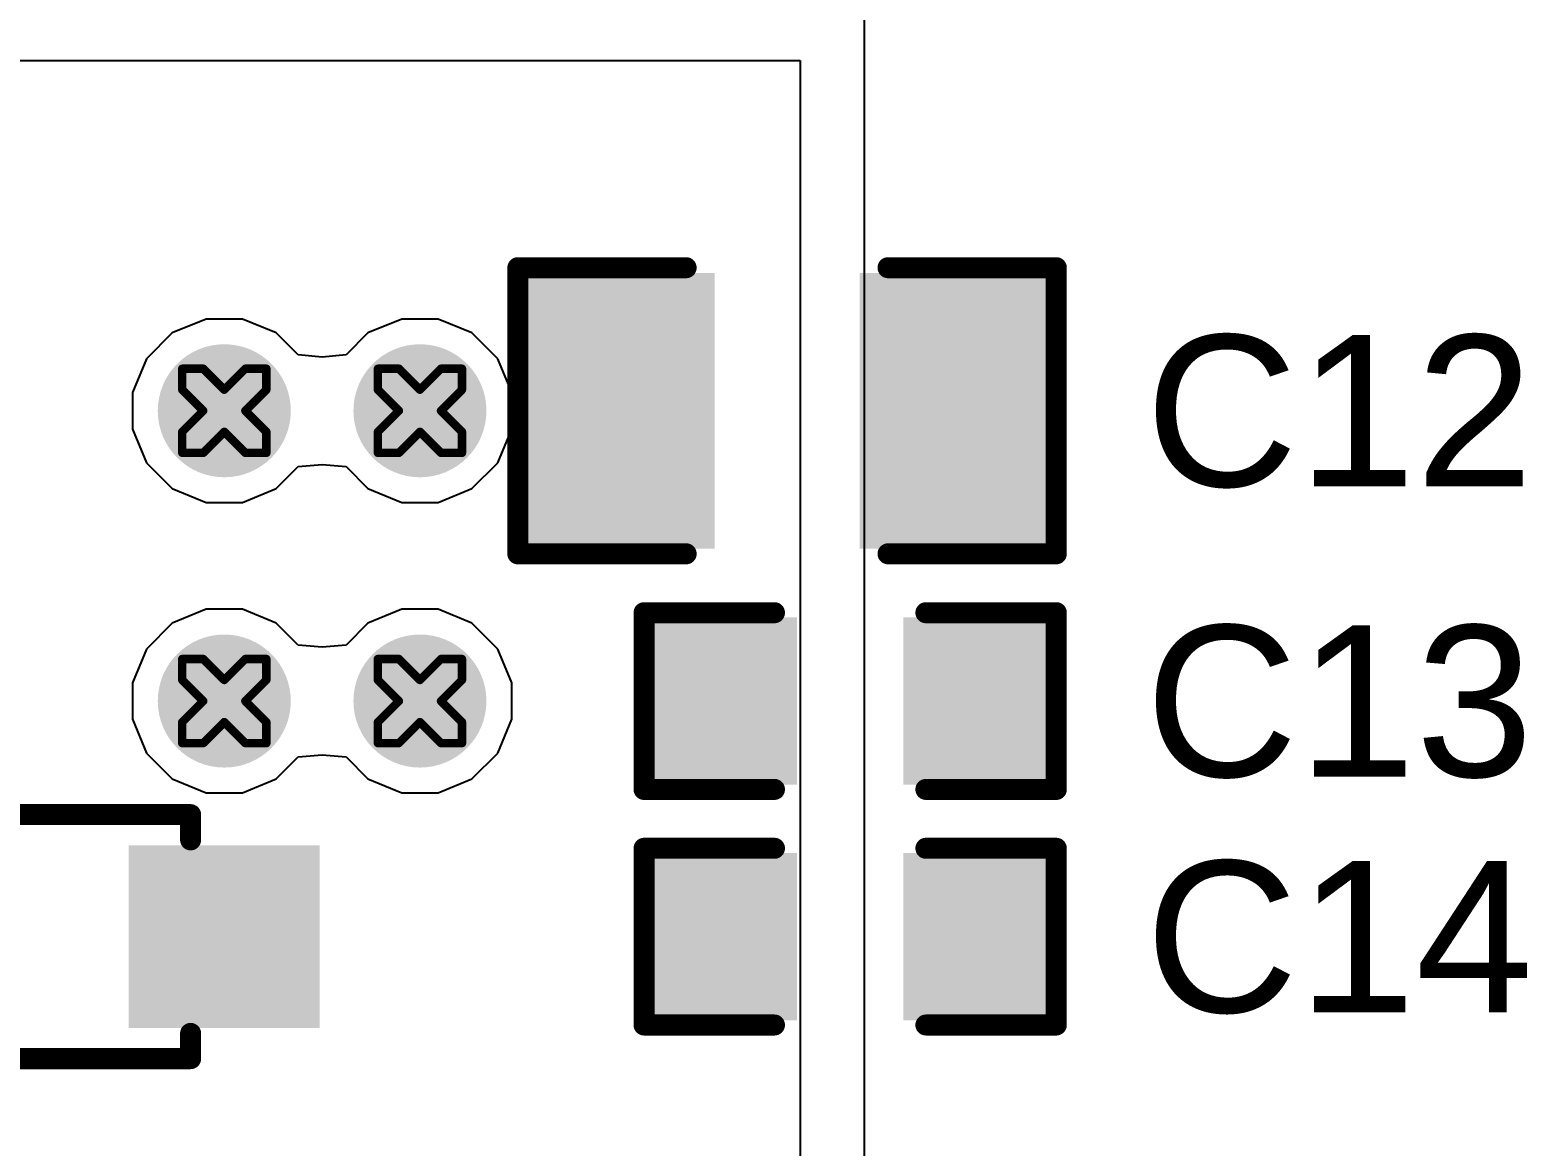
# Model space of a CAD drawing. Header units: inches. Extents: x 0 to 5379, y 0 to 5429.
# Drawn here: x 316.43 to 325.47, y 30.34 to 37.08 of the extents above; entities that cross this region are included whole.
import ezdxf

# ---------------------------------------------------------------- set-up
doc = ezdxf.new("R2010")
doc.units = ezdxf.units.IN
for name, color, linetype in [('Bottom Layer', 5, 'Continuous'), ('Bottom Solder', 6, 'Continuous'), ('Drill Drawing', 1, 'Continuous'), ('GND01', 16, 'Continuous'), ('GND02', 76, 'Continuous'), ('PWR', 156, 'Continuous'), ('SIG 01', 90, 'Continuous'), ('Top Layer', 1, 'Continuous'), ('Top Overlay', 2, 'Continuous'), ('Top Paste', 8, 'Continuous'), ('Top Solder', 216, 'Continuous'), ('Via Holes', 16, 'Continuous')]:
    doc.layers.add(name, color=color, linetype=linetype)
doc.styles.add('Arial', font='', dxfattribs={"height": 0.2})
doc.styles.get('Arial').set_extended_font_data('Arial')

# ---------------------------------------------------------------- blocks, each defined once
blk = doc.blocks.new('C___0805_117')
at = {"layer": 'Top Layer'}
for points in [[(-1.524, 0.762), (-0.508, 0.762), (-0.508, -0.762), (-1.524, -0.762)], [(0.508, 0.762), (1.524, 0.762), (1.524, -0.762), (0.508, -0.762)]]:
    blk.add_hatch(color=1, dxfattribs=at).paths.add_polyline_path(points)
at = {"layer": 'Top Paste'}
for points in [[(-1.524, 0.762), (-0.508, 0.762), (-0.508, -0.762), (-1.524, -0.762)], [(0.508, 0.762), (1.524, 0.762), (1.524, -0.762), (0.508, -0.762)]]:
    blk.add_hatch(color=8, dxfattribs=at).paths.add_polyline_path(points)
at = {"layer": 'Top Solder'}
for points in [[(-1.594, 0.832), (-0.438, 0.832), (-0.438, -0.832), (-1.594, -0.832)], [(0.438, 0.832), (1.594, 0.832), (1.594, -0.832), (0.438, -0.832)]]:
    blk.add_hatch(color=216, dxfattribs=at).paths.add_polyline_path(points)
at = {"layer": 'Top Overlay'}
for points in [[(-1.6256, 0.8636, 0.127, 0.127, 0), (-0.6096, 0.8636, 0.127, 0.127, 0)], [(-1.6256, -0.8636, 0.127, 0.127, 0), (-1.6256, 0.8636, 0.127, 0.127, 0)], [(0.6096, 0.8636, 0.127, 0.127, 0), (1.6256, 0.8636, 0.127, 0.127, 0)], [(1.6256, -0.8636, 0.127, 0.127, 0), (1.6256, 0.8636, 0.127, 0.127, 0)], [(-1.6256, -0.8636, 0.127, 0.127, 0), (-0.6096, -0.8636, 0.127, 0.127, 0)], [(0.6096, -0.8636, 0.127, 0.127, 0), (1.6256, -0.8636, 0.127, 0.127, 0)]]:
    blk.add_lwpolyline(points, format="xyseb", dxfattribs=at)
for points in [[(-1.6574, 0.8636, 0.0635, 0.0635, 1), (-1.5938, 0.8636, 0.0635, 0.0635, 1)], [(-1.6574, 0.8636, 0.0635, 0.0635, 1), (-1.5938, 0.8636, 0.0635, 0.0635, 1)], [(-0.6413, 0.8636, 0.0635, 0.0635, 1), (-0.5778, 0.8636, 0.0635, 0.0635, 1)], [(0.5778, 0.8636, 0.0635, 0.0635, 1), (0.6413, 0.8636, 0.0635, 0.0635, 1)], [(1.5938, 0.8636, 0.0635, 0.0635, 1), (1.6574, 0.8636, 0.0635, 0.0635, 1)], [(1.5938, 0.8636, 0.0635, 0.0635, 1), (1.6574, 0.8636, 0.0635, 0.0635, 1)], [(-1.6574, -0.8636, 0.0635, 0.0635, 1), (-1.5938, -0.8636, 0.0635, 0.0635, 1)], [(-1.6574, -0.8636, 0.0635, 0.0635, 1), (-1.5938, -0.8636, 0.0635, 0.0635, 1)], [(-0.6413, -0.8636, 0.0635, 0.0635, 1), (-0.5778, -0.8636, 0.0635, 0.0635, 1)], [(0.5778, -0.8636, 0.0635, 0.0635, 1), (0.6413, -0.8636, 0.0635, 0.0635, 1)], [(1.5938, -0.8636, 0.0635, 0.0635, 1), (1.6574, -0.8636, 0.0635, 0.0635, 1)], [(1.5938, -0.8636, 0.0635, 0.0635, 1), (1.6574, -0.8636, 0.0635, 0.0635, 1)]]:
    blk.add_lwpolyline(points, format="xyseb", close=True, dxfattribs=at)
blk = doc.blocks.new('C___0603_118')
at = {"layer": 'Top Layer'}
for points in [[(-0.381, 0.4445), (-0.381, -0.4445), (-1.143, -0.4445), (-1.143, 0.4445)], [(1.143, 0.4445), (1.143, -0.4445), (0.381, -0.4445), (0.381, 0.4445)]]:
    blk.add_hatch(color=1, dxfattribs=at).paths.add_polyline_path(points)
at = {"layer": 'Top Paste'}
for points in [[(-0.381, 0.4445), (-0.381, -0.4445), (-1.143, -0.4445), (-1.143, 0.4445)], [(1.143, 0.4445), (1.143, -0.4445), (0.381, -0.4445), (0.381, 0.4445)]]:
    blk.add_hatch(color=8, dxfattribs=at).paths.add_polyline_path(points)
at = {"layer": 'Top Solder'}
for points in [[(-0.321, 0.5045), (-0.321, -0.5045), (-1.203, -0.5045), (-1.203, 0.5045)], [(1.203, 0.5045), (1.203, -0.5045), (0.321, -0.5045), (0.321, 0.5045)]]:
    blk.add_hatch(color=216, dxfattribs=at).paths.add_polyline_path(points)
at = {"layer": 'Top Overlay'}
for points in [[(-1.2446, -0.5334, 0.127, 0.127, 0), (-1.2446, 0.5334, 0.127, 0.127, 0)], [(-1.2446, 0.5334, 0.127, 0.127, 0), (-0.4572, 0.5334, 0.127, 0.127, 0)], [(0.4572, 0.5334, 0.127, 0.127, 0), (1.2446, 0.5334, 0.127, 0.127, 0)], [(1.2446, -0.5334, 0.127, 0.127, 0), (1.2446, 0.5334, 0.127, 0.127, 0)], [(-1.2446, -0.5334, 0.127, 0.127, 0), (-0.4572, -0.5334, 0.127, 0.127, 0)], [(0.4572, -0.5334, 0.127, 0.127, 0), (1.2446, -0.5334, 0.127, 0.127, 0)]]:
    blk.add_lwpolyline(points, format="xyseb", dxfattribs=at)
for points in [[(-1.2764, 0.5334, 0.0635, 0.0635, 1), (-1.2128, 0.5334, 0.0635, 0.0635, 1)], [(-1.2764, 0.5334, 0.0635, 0.0635, 1), (-1.2128, 0.5334, 0.0635, 0.0635, 1)], [(-0.4889, 0.5334, 0.0635, 0.0635, 1), (-0.4254, 0.5334, 0.0635, 0.0635, 1)], [(0.4254, 0.5334, 0.0635, 0.0635, 1), (0.4889, 0.5334, 0.0635, 0.0635, 1)], [(1.2128, 0.5334, 0.0635, 0.0635, 1), (1.2764, 0.5334, 0.0635, 0.0635, 1)], [(1.2128, 0.5334, 0.0635, 0.0635, 1), (1.2764, 0.5334, 0.0635, 0.0635, 1)], [(-1.2764, -0.5334, 0.0635, 0.0635, 1), (-1.2128, -0.5334, 0.0635, 0.0635, 1)], [(-1.2764, -0.5334, 0.0635, 0.0635, 1), (-1.2128, -0.5334, 0.0635, 0.0635, 1)], [(-0.4889, -0.5334, 0.0635, 0.0635, 1), (-0.4254, -0.5334, 0.0635, 0.0635, 1)], [(0.4254, -0.5334, 0.0635, 0.0635, 1), (0.4889, -0.5334, 0.0635, 0.0635, 1)], [(1.2128, -0.5334, 0.0635, 0.0635, 1), (1.2764, -0.5334, 0.0635, 0.0635, 1)], [(1.2128, -0.5334, 0.0635, 0.0635, 1), (1.2764, -0.5334, 0.0635, 0.0635, 1)]]:
    blk.add_lwpolyline(points, format="xyseb", close=True, dxfattribs=at)
blk = doc.blocks.new('C___0603_119')
at = {"layer": 'Top Layer'}
for points in [[(-0.381, 0.4445), (-0.381, -0.4445), (-1.143, -0.4445), (-1.143, 0.4445)], [(1.143, 0.4445), (1.143, -0.4445), (0.381, -0.4445), (0.381, 0.4445)]]:
    blk.add_hatch(color=1, dxfattribs=at).paths.add_polyline_path(points)
at = {"layer": 'Top Paste'}
for points in [[(-0.381, 0.4445), (-0.381, -0.4445), (-1.143, -0.4445), (-1.143, 0.4445)], [(1.143, 0.4445), (1.143, -0.4445), (0.381, -0.4445), (0.381, 0.4445)]]:
    blk.add_hatch(color=8, dxfattribs=at).paths.add_polyline_path(points)
at = {"layer": 'Top Solder'}
for points in [[(-0.321, 0.5045), (-0.321, -0.5045), (-1.203, -0.5045), (-1.203, 0.5045)], [(1.203, 0.5045), (1.203, -0.5045), (0.321, -0.5045), (0.321, 0.5045)]]:
    blk.add_hatch(color=216, dxfattribs=at).paths.add_polyline_path(points)
at = {"layer": 'Top Overlay'}
for points in [[(-1.2446, -0.5334, 0.127, 0.127, 0), (-1.2446, 0.5334, 0.127, 0.127, 0)], [(-1.2446, 0.5334, 0.127, 0.127, 0), (-0.4572, 0.5334, 0.127, 0.127, 0)], [(0.4572, 0.5334, 0.127, 0.127, 0), (1.2446, 0.5334, 0.127, 0.127, 0)], [(1.2446, -0.5334, 0.127, 0.127, 0), (1.2446, 0.5334, 0.127, 0.127, 0)], [(-1.2446, -0.5334, 0.127, 0.127, 0), (-0.4572, -0.5334, 0.127, 0.127, 0)], [(0.4572, -0.5334, 0.127, 0.127, 0), (1.2446, -0.5334, 0.127, 0.127, 0)]]:
    blk.add_lwpolyline(points, format="xyseb", dxfattribs=at)
for points in [[(-1.2764, 0.5334, 0.0635, 0.0635, 1), (-1.2128, 0.5334, 0.0635, 0.0635, 1)], [(-1.2764, 0.5334, 0.0635, 0.0635, 1), (-1.2128, 0.5334, 0.0635, 0.0635, 1)], [(-0.4889, 0.5334, 0.0635, 0.0635, 1), (-0.4254, 0.5334, 0.0635, 0.0635, 1)], [(0.4254, 0.5334, 0.0635, 0.0635, 1), (0.4889, 0.5334, 0.0635, 0.0635, 1)], [(1.2128, 0.5334, 0.0635, 0.0635, 1), (1.2764, 0.5334, 0.0635, 0.0635, 1)], [(1.2128, 0.5334, 0.0635, 0.0635, 1), (1.2764, 0.5334, 0.0635, 0.0635, 1)], [(-1.2764, -0.5334, 0.0635, 0.0635, 1), (-1.2128, -0.5334, 0.0635, 0.0635, 1)], [(-1.2764, -0.5334, 0.0635, 0.0635, 1), (-1.2128, -0.5334, 0.0635, 0.0635, 1)], [(-0.4889, -0.5334, 0.0635, 0.0635, 1), (-0.4254, -0.5334, 0.0635, 0.0635, 1)], [(0.4254, -0.5334, 0.0635, 0.0635, 1), (0.4889, -0.5334, 0.0635, 0.0635, 1)], [(1.2128, -0.5334, 0.0635, 0.0635, 1), (1.2764, -0.5334, 0.0635, 0.0635, 1)], [(1.2128, -0.5334, 0.0635, 0.0635, 1), (1.2764, -0.5334, 0.0635, 0.0635, 1)]]:
    blk.add_lwpolyline(points, format="xyseb", close=True, dxfattribs=at)
blk = doc.blocks.new('SOD_123_130')
at = {"layer": 'Top Layer'}
for points in [[(-1.1, 0.45), (-1.1, -0.45), (-2.05, -0.45), (-2.05, 0.45)], [(2.05, 0.45), (2.05, -0.45), (1.1, -0.45), (1.1, 0.45)]]:
    blk.add_hatch(color=1, dxfattribs=at).paths.add_polyline_path(points)
at = {"layer": 'Top Overlay'}
for points in [[(0.9652, 0.508), (2.8194, 0.508), (2.8194, 0.8), (0.9652, 0.8)], [(2.1194, -0.7852), (2.819, -0.7852), (2.819, 0.7896), (2.1194, 0.7896)], [(0.9652, -0.7999), (2.8194, -0.7999), (2.8194, -0.5079), (0.9652, -0.5079)]]:
    blk.add_hatch(color=2, dxfattribs=at).paths.add_polyline_path(points)
at = {"layer": 'Top Paste'}
for points in [[(-1.1, 0.45), (-1.1, -0.45), (-2.05, -0.45), (-2.05, 0.45)], [(2.05, 0.45), (2.05, -0.45), (1.1, -0.45), (1.1, 0.45)]]:
    blk.add_hatch(color=8, dxfattribs=at).paths.add_polyline_path(points)
at = {"layer": 'Top Solder'}
for points in [[(-0.9984, 0.5516), (-0.9984, -0.5516), (-2.1516, -0.5516), (-2.1516, 0.5516)], [(2.1516, 0.5516), (2.1516, -0.5516), (0.9984, -0.5516), (0.9984, 0.5516)]]:
    blk.add_hatch(color=216, dxfattribs=at).paths.add_polyline_path(points)
at = {"layer": 'Top Overlay'}
for points in [[(-1.3716, 0.7366, 0.127, 0.127, 0), (-1.3716, 0.5842, 0.127, 0.127, 0)], [(0.9652, 0.7366, 0.127, 0.127, 0), (-1.3716, 0.7366, 0.127, 0.127, 0)], [(-1.3716, -0.5842, 0.127, 0.127, 0), (-1.3716, -0.7366, 0.127, 0.127, 0)], [(0.9652, -0.7366, 0.127, 0.127, 0), (-1.3716, -0.7366, 0.127, 0.127, 0)]]:
    blk.add_lwpolyline(points, format="xyseb", dxfattribs=at)
for points in [[(-1.4033, 0.7366, 0.0635, 0.0635, 1), (-1.3398, 0.7366, 0.0635, 0.0635, 1)], [(-1.4033, 0.7366, 0.0635, 0.0635, 1), (-1.3398, 0.7366, 0.0635, 0.0635, 1)], [(0.9335, 0.7366, 0.0635, 0.0635, 1), (0.997, 0.7366, 0.0635, 0.0635, 1)], [(-1.4033, 0.5842, 0.0635, 0.0635, 1), (-1.3398, 0.5842, 0.0635, 0.0635, 1)], [(-1.4033, -0.5842, 0.0635, 0.0635, 1), (-1.3398, -0.5842, 0.0635, 0.0635, 1)], [(-1.4033, -0.7366, 0.0635, 0.0635, 1), (-1.3398, -0.7366, 0.0635, 0.0635, 1)], [(-1.4033, -0.7366, 0.0635, 0.0635, 1), (-1.3398, -0.7366, 0.0635, 0.0635, 1)], [(0.9335, -0.7366, 0.0635, 0.0635, 1), (0.997, -0.7366, 0.0635, 0.0635, 1)]]:
    blk.add_lwpolyline(points, format="xyseb", close=True, dxfattribs=at)

msp = doc.modelspace()

# ---------------------------------------------------------------- hatches: boundary and pattern name
at = {"layer": 'Bottom Layer'}
h = msp.add_hatch(color=5, dxfattribs=at)
edge = h.paths.add_edge_path()
edge.add_arc((317.604, 34.7839), 0.3, 0, 360)
h = msp.add_hatch(color=5, dxfattribs=at)
edge = h.paths.add_edge_path()
edge.add_arc((318.7853, 34.7839), 0.3, 0, 360)
h = msp.add_hatch(color=5, dxfattribs=at)
edge = h.paths.add_edge_path()
edge.add_arc((317.604, 33.0313), 0.3, 0, 360)
h = msp.add_hatch(color=5, dxfattribs=at)
edge = h.paths.add_edge_path()
edge.add_arc((318.7853, 33.0313), 0.3, 0, 360)
at = {"layer": 'Bottom Solder'}
h = msp.add_hatch(color=6, dxfattribs=at)
edge = h.paths.add_edge_path()
edge.add_arc((317.604, 34.7839), 0.4016, 0, 360)
h = msp.add_hatch(color=6, dxfattribs=at)
edge = h.paths.add_edge_path()
edge.add_arc((318.7853, 34.7839), 0.4016, 0, 360)
h = msp.add_hatch(color=6, dxfattribs=at)
edge = h.paths.add_edge_path()
edge.add_arc((317.604, 33.0313), 0.4016, 0, 360)
h = msp.add_hatch(color=6, dxfattribs=at)
edge = h.paths.add_edge_path()
edge.add_arc((318.7853, 33.0313), 0.4016, 0, 360)
at = {"layer": 'GND01'}
h = msp.add_hatch(color=16, dxfattribs=at)
edge = h.paths.add_edge_path()
edge.add_arc((317.604, 34.7839), 0.3, 0, 360)
h = msp.add_hatch(color=16, dxfattribs=at)
edge = h.paths.add_edge_path()
edge.add_arc((318.7853, 34.7839), 0.3, 0, 360)
h = msp.add_hatch(color=16, dxfattribs=at)
edge = h.paths.add_edge_path()
edge.add_arc((317.604, 33.0313), 0.3, 0, 360)
h = msp.add_hatch(color=16, dxfattribs=at)
edge = h.paths.add_edge_path()
edge.add_arc((318.7853, 33.0313), 0.3, 0, 360)
at = {"layer": 'GND02'}
h = msp.add_hatch(color=76, dxfattribs=at)
edge = h.paths.add_edge_path()
edge.add_arc((317.604, 34.7839), 0.3, 0, 360)
h = msp.add_hatch(color=76, dxfattribs=at)
edge = h.paths.add_edge_path()
edge.add_arc((318.7853, 34.7839), 0.3, 0, 360)
h = msp.add_hatch(color=76, dxfattribs=at)
edge = h.paths.add_edge_path()
edge.add_arc((317.604, 33.0313), 0.3, 0, 360)
h = msp.add_hatch(color=76, dxfattribs=at)
edge = h.paths.add_edge_path()
edge.add_arc((318.7853, 33.0313), 0.3, 0, 360)
at = {"layer": 'PWR'}
h = msp.add_hatch(color=156, dxfattribs=at)
edge = h.paths.add_edge_path()
edge.add_arc((317.604, 34.7839), 0.3, 0, 360)
h = msp.add_hatch(color=156, dxfattribs=at)
edge = h.paths.add_edge_path()
edge.add_arc((318.7853, 34.7839), 0.3, 0, 360)
h = msp.add_hatch(color=156, dxfattribs=at)
edge = h.paths.add_edge_path()
edge.add_arc((317.604, 33.0313), 0.3, 0, 360)
h = msp.add_hatch(color=156, dxfattribs=at)
edge = h.paths.add_edge_path()
edge.add_arc((318.7853, 33.0313), 0.3, 0, 360)
at = {"layer": 'SIG 01'}
h = msp.add_hatch(color=90, dxfattribs=at)
edge = h.paths.add_edge_path()
edge.add_arc((317.604, 34.7839), 0.3, 0, 360)
h = msp.add_hatch(color=90, dxfattribs=at)
edge = h.paths.add_edge_path()
edge.add_arc((318.7853, 34.7839), 0.3, 0, 360)
h = msp.add_hatch(color=90, dxfattribs=at)
edge = h.paths.add_edge_path()
edge.add_arc((317.604, 33.0313), 0.3, 0, 360)
h = msp.add_hatch(color=90, dxfattribs=at)
edge = h.paths.add_edge_path()
edge.add_arc((318.7853, 33.0313), 0.3, 0, 360)
at = {"layer": 'Top Layer'}
h = msp.add_hatch(color=1, dxfattribs=at)
edge = h.paths.add_edge_path()
edge.add_arc((317.604, 34.7839), 0.3, 0, 360)
h = msp.add_hatch(color=1, dxfattribs=at)
edge = h.paths.add_edge_path()
edge.add_arc((318.7853, 34.7839), 0.3, 0, 360)
h = msp.add_hatch(color=1, dxfattribs=at)
edge = h.paths.add_edge_path()
edge.add_arc((317.604, 33.0313), 0.3, 0, 360)
h = msp.add_hatch(color=1, dxfattribs=at)
edge = h.paths.add_edge_path()
edge.add_arc((318.7853, 33.0313), 0.3, 0, 360)
at = {"layer": 'Top Solder'}
h = msp.add_hatch(color=216, dxfattribs=at)
edge = h.paths.add_edge_path()
edge.add_arc((317.604, 34.7839), 0.4016, 0, 360)
h = msp.add_hatch(color=216, dxfattribs=at)
edge = h.paths.add_edge_path()
edge.add_arc((318.7853, 34.7839), 0.4016, 0, 360)
h = msp.add_hatch(color=216, dxfattribs=at)
edge = h.paths.add_edge_path()
edge.add_arc((317.604, 33.0313), 0.4016, 0, 360)
h = msp.add_hatch(color=216, dxfattribs=at)
edge = h.paths.add_edge_path()
edge.add_arc((318.7853, 33.0313), 0.4016, 0, 360)
at = {"layer": 'Via Holes'}
h = msp.add_hatch(color=7, dxfattribs=at)
edge = h.paths.add_edge_path()
edge.add_arc((317.604, 34.7839), 0.15, 0, 360)
h = msp.add_hatch(color=7, dxfattribs=at)
edge = h.paths.add_edge_path()
edge.add_arc((318.7853, 34.7839), 0.15, 0, 360)
h = msp.add_hatch(color=7, dxfattribs=at)
edge = h.paths.add_edge_path()
edge.add_arc((317.604, 33.0313), 0.15, 0, 360)
h = msp.add_hatch(color=7, dxfattribs=at)
edge = h.paths.add_edge_path()
edge.add_arc((318.7853, 33.0313), 0.15, 0, 360)

# ---------------------------------------------------------------- linework, layer by layer
at = {"layer": 'Drill Drawing'}
for points in [[(317.35, 34.9109, 0.0508, 0.0508, 0), (317.35, 35.0379, 0.0508, 0.0508, 0)], [(317.35, 35.0379, 0.0508, 0.0508, 0), (317.477, 35.0379, 0.0508, 0.0508, 0)], [(317.477, 35.0379, 0.0508, 0.0508, 0), (317.604, 34.9109, 0.0508, 0.0508, 0)], [(317.604, 34.9109, 0.0508, 0.0508, 0), (317.731, 35.0379, 0.0508, 0.0508, 0)], [(317.731, 35.0379, 0.0508, 0.0508, 0), (317.858, 35.0379, 0.0508, 0.0508, 0)], [(317.858, 34.9109, 0.0508, 0.0508, 0), (317.858, 35.0379, 0.0508, 0.0508, 0)], [(318.5313, 34.9109, 0.0508, 0.0508, 0), (318.5313, 35.0379, 0.0508, 0.0508, 0)], [(318.5313, 35.0379, 0.0508, 0.0508, 0), (318.6583, 35.0379, 0.0508, 0.0508, 0)], [(318.6583, 35.0379, 0.0508, 0.0508, 0), (318.7853, 34.9109, 0.0508, 0.0508, 0)], [(318.7853, 34.9109, 0.0508, 0.0508, 0), (318.9123, 35.0379, 0.0508, 0.0508, 0)], [(318.9123, 35.0379, 0.0508, 0.0508, 0), (319.0393, 35.0379, 0.0508, 0.0508, 0)], [(319.0393, 34.9109, 0.0508, 0.0508, 0), (319.0393, 35.0379, 0.0508, 0.0508, 0)], [(317.35, 34.9109, 0.0508, 0.0508, 0), (317.477, 34.7839, 0.0508, 0.0508, 0)], [(317.731, 34.7839, 0.0508, 0.0508, 0), (317.858, 34.9109, 0.0508, 0.0508, 0)], [(318.5313, 34.9109, 0.0508, 0.0508, 0), (318.6583, 34.7839, 0.0508, 0.0508, 0)], [(318.9123, 34.7839, 0.0508, 0.0508, 0), (319.0393, 34.9109, 0.0508, 0.0508, 0)], [(317.35, 34.6569, 0.0508, 0.0508, 0), (317.477, 34.7839, 0.0508, 0.0508, 0)], [(317.731, 34.7839, 0.0508, 0.0508, 0), (317.858, 34.6569, 0.0508, 0.0508, 0)], [(318.5313, 34.6569, 0.0508, 0.0508, 0), (318.6583, 34.7839, 0.0508, 0.0508, 0)], [(318.9123, 34.7839, 0.0508, 0.0508, 0), (319.0393, 34.6569, 0.0508, 0.0508, 0)], [(317.35, 34.5299, 0.0508, 0.0508, 0), (317.35, 34.6569, 0.0508, 0.0508, 0)], [(317.477, 34.5299, 0.0508, 0.0508, 0), (317.604, 34.6569, 0.0508, 0.0508, 0)], [(317.604, 34.6569, 0.0508, 0.0508, 0), (317.731, 34.5299, 0.0508, 0.0508, 0)], [(317.858, 34.5299, 0.0508, 0.0508, 0), (317.858, 34.6569, 0.0508, 0.0508, 0)], [(318.5313, 34.5299, 0.0508, 0.0508, 0), (318.5313, 34.6569, 0.0508, 0.0508, 0)], [(318.6583, 34.5299, 0.0508, 0.0508, 0), (318.7853, 34.6569, 0.0508, 0.0508, 0)], [(318.7853, 34.6569, 0.0508, 0.0508, 0), (318.9123, 34.5299, 0.0508, 0.0508, 0)], [(319.0393, 34.5299, 0.0508, 0.0508, 0), (319.0393, 34.6569, 0.0508, 0.0508, 0)], [(317.35, 34.5299, 0.0508, 0.0508, 0), (317.477, 34.5299, 0.0508, 0.0508, 0)], [(317.731, 34.5299, 0.0508, 0.0508, 0), (317.858, 34.5299, 0.0508, 0.0508, 0)], [(318.5313, 34.5299, 0.0508, 0.0508, 0), (318.6583, 34.5299, 0.0508, 0.0508, 0)], [(318.9123, 34.5299, 0.0508, 0.0508, 0), (319.0393, 34.5299, 0.0508, 0.0508, 0)], [(317.35, 33.1583, 0.0508, 0.0508, 0), (317.35, 33.2853, 0.0508, 0.0508, 0)], [(317.35, 33.2853, 0.0508, 0.0508, 0), (317.477, 33.2853, 0.0508, 0.0508, 0)], [(317.477, 33.2853, 0.0508, 0.0508, 0), (317.604, 33.1583, 0.0508, 0.0508, 0)], [(317.604, 33.1583, 0.0508, 0.0508, 0), (317.731, 33.2853, 0.0508, 0.0508, 0)], [(317.731, 33.2853, 0.0508, 0.0508, 0), (317.858, 33.2853, 0.0508, 0.0508, 0)], [(317.858, 33.1583, 0.0508, 0.0508, 0), (317.858, 33.2853, 0.0508, 0.0508, 0)], [(318.5313, 33.1583, 0.0508, 0.0508, 0), (318.5313, 33.2853, 0.0508, 0.0508, 0)], [(318.5313, 33.2853, 0.0508, 0.0508, 0), (318.6583, 33.2853, 0.0508, 0.0508, 0)], [(318.6583, 33.2853, 0.0508, 0.0508, 0), (318.7853, 33.1583, 0.0508, 0.0508, 0)], [(318.7853, 33.1583, 0.0508, 0.0508, 0), (318.9123, 33.2853, 0.0508, 0.0508, 0)], [(318.9123, 33.2853, 0.0508, 0.0508, 0), (319.0393, 33.2853, 0.0508, 0.0508, 0)], [(319.0393, 33.1583, 0.0508, 0.0508, 0), (319.0393, 33.2853, 0.0508, 0.0508, 0)], [(317.35, 33.1583, 0.0508, 0.0508, 0), (317.477, 33.0313, 0.0508, 0.0508, 0)], [(317.731, 33.0313, 0.0508, 0.0508, 0), (317.858, 33.1583, 0.0508, 0.0508, 0)], [(318.5313, 33.1583, 0.0508, 0.0508, 0), (318.6583, 33.0313, 0.0508, 0.0508, 0)], [(318.9123, 33.0313, 0.0508, 0.0508, 0), (319.0393, 33.1583, 0.0508, 0.0508, 0)], [(317.35, 32.9043, 0.0508, 0.0508, 0), (317.477, 33.0313, 0.0508, 0.0508, 0)], [(317.731, 33.0313, 0.0508, 0.0508, 0), (317.858, 32.9043, 0.0508, 0.0508, 0)], [(318.5313, 32.9043, 0.0508, 0.0508, 0), (318.6583, 33.0313, 0.0508, 0.0508, 0)], [(318.9123, 33.0313, 0.0508, 0.0508, 0), (319.0393, 32.9043, 0.0508, 0.0508, 0)], [(317.35, 32.7773, 0.0508, 0.0508, 0), (317.35, 32.9043, 0.0508, 0.0508, 0)], [(317.477, 32.7773, 0.0508, 0.0508, 0), (317.604, 32.9043, 0.0508, 0.0508, 0)], [(317.604, 32.9043, 0.0508, 0.0508, 0), (317.731, 32.7773, 0.0508, 0.0508, 0)], [(317.858, 32.7773, 0.0508, 0.0508, 0), (317.858, 32.9043, 0.0508, 0.0508, 0)], [(318.5313, 32.7773, 0.0508, 0.0508, 0), (318.5313, 32.9043, 0.0508, 0.0508, 0)], [(318.6583, 32.7773, 0.0508, 0.0508, 0), (318.7853, 32.9043, 0.0508, 0.0508, 0)], [(318.7853, 32.9043, 0.0508, 0.0508, 0), (318.9123, 32.7773, 0.0508, 0.0508, 0)], [(319.0393, 32.7773, 0.0508, 0.0508, 0), (319.0393, 32.9043, 0.0508, 0.0508, 0)], [(317.35, 32.7773, 0.0508, 0.0508, 0), (317.477, 32.7773, 0.0508, 0.0508, 0)], [(317.731, 32.7773, 0.0508, 0.0508, 0), (317.858, 32.7773, 0.0508, 0.0508, 0)], [(318.5313, 32.7773, 0.0508, 0.0508, 0), (318.6583, 32.7773, 0.0508, 0.0508, 0)], [(318.9123, 32.7773, 0.0508, 0.0508, 0), (319.0393, 32.7773, 0.0508, 0.0508, 0)]]:
    msp.add_lwpolyline(points, format="xyseb", dxfattribs=at)
for points in [[(317.3373, 35.0379, 0.0254, 0.0254, 1), (317.3627, 35.0379, 0.0254, 0.0254, 1)], [(317.3373, 35.0379, 0.0254, 0.0254, 1), (317.3627, 35.0379, 0.0254, 0.0254, 1)], [(317.4643, 35.0379, 0.0254, 0.0254, 1), (317.4897, 35.0379, 0.0254, 0.0254, 1)], [(317.4643, 35.0379, 0.0254, 0.0254, 1), (317.4897, 35.0379, 0.0254, 0.0254, 1)], [(317.7183, 35.0379, 0.0254, 0.0254, 1), (317.7437, 35.0379, 0.0254, 0.0254, 1)], [(317.7183, 35.0379, 0.0254, 0.0254, 1), (317.7437, 35.0379, 0.0254, 0.0254, 1)], [(317.8453, 35.0379, 0.0254, 0.0254, 1), (317.8707, 35.0379, 0.0254, 0.0254, 1)], [(317.8453, 35.0379, 0.0254, 0.0254, 1), (317.8707, 35.0379, 0.0254, 0.0254, 1)], [(318.5186, 35.0379, 0.0254, 0.0254, 1), (318.544, 35.0379, 0.0254, 0.0254, 1)], [(318.5186, 35.0379, 0.0254, 0.0254, 1), (318.544, 35.0379, 0.0254, 0.0254, 1)], [(318.6456, 35.0379, 0.0254, 0.0254, 1), (318.671, 35.0379, 0.0254, 0.0254, 1)], [(318.6456, 35.0379, 0.0254, 0.0254, 1), (318.671, 35.0379, 0.0254, 0.0254, 1)], [(318.8996, 35.0379, 0.0254, 0.0254, 1), (318.925, 35.0379, 0.0254, 0.0254, 1)], [(318.8996, 35.0379, 0.0254, 0.0254, 1), (318.925, 35.0379, 0.0254, 0.0254, 1)], [(319.0266, 35.0379, 0.0254, 0.0254, 1), (319.052, 35.0379, 0.0254, 0.0254, 1)], [(319.0266, 35.0379, 0.0254, 0.0254, 1), (319.052, 35.0379, 0.0254, 0.0254, 1)], [(317.3373, 34.9109, 0.0254, 0.0254, 1), (317.3627, 34.9109, 0.0254, 0.0254, 1)], [(317.3373, 34.9109, 0.0254, 0.0254, 1), (317.3627, 34.9109, 0.0254, 0.0254, 1)], [(317.5913, 34.9109, 0.0254, 0.0254, 1), (317.6167, 34.9109, 0.0254, 0.0254, 1)], [(317.5913, 34.9109, 0.0254, 0.0254, 1), (317.6167, 34.9109, 0.0254, 0.0254, 1)], [(317.8453, 34.9109, 0.0254, 0.0254, 1), (317.8707, 34.9109, 0.0254, 0.0254, 1)], [(317.8453, 34.9109, 0.0254, 0.0254, 1), (317.8707, 34.9109, 0.0254, 0.0254, 1)], [(318.5186, 34.9109, 0.0254, 0.0254, 1), (318.544, 34.9109, 0.0254, 0.0254, 1)], [(318.5186, 34.9109, 0.0254, 0.0254, 1), (318.544, 34.9109, 0.0254, 0.0254, 1)], [(318.7726, 34.9109, 0.0254, 0.0254, 1), (318.798, 34.9109, 0.0254, 0.0254, 1)], [(318.7726, 34.9109, 0.0254, 0.0254, 1), (318.798, 34.9109, 0.0254, 0.0254, 1)], [(319.0266, 34.9109, 0.0254, 0.0254, 1), (319.052, 34.9109, 0.0254, 0.0254, 1)], [(319.0266, 34.9109, 0.0254, 0.0254, 1), (319.052, 34.9109, 0.0254, 0.0254, 1)], [(317.4643, 34.7839, 0.0254, 0.0254, 1), (317.4897, 34.7839, 0.0254, 0.0254, 1)], [(317.4643, 34.7839, 0.0254, 0.0254, 1), (317.4897, 34.7839, 0.0254, 0.0254, 1)], [(317.7183, 34.7839, 0.0254, 0.0254, 1), (317.7437, 34.7839, 0.0254, 0.0254, 1)], [(317.7183, 34.7839, 0.0254, 0.0254, 1), (317.7437, 34.7839, 0.0254, 0.0254, 1)], [(318.6456, 34.7839, 0.0254, 0.0254, 1), (318.671, 34.7839, 0.0254, 0.0254, 1)], [(318.6456, 34.7839, 0.0254, 0.0254, 1), (318.671, 34.7839, 0.0254, 0.0254, 1)], [(318.8996, 34.7839, 0.0254, 0.0254, 1), (318.925, 34.7839, 0.0254, 0.0254, 1)], [(318.8996, 34.7839, 0.0254, 0.0254, 1), (318.925, 34.7839, 0.0254, 0.0254, 1)], [(317.3373, 34.6569, 0.0254, 0.0254, 1), (317.3627, 34.6569, 0.0254, 0.0254, 1)], [(317.3373, 34.6569, 0.0254, 0.0254, 1), (317.3627, 34.6569, 0.0254, 0.0254, 1)], [(317.5913, 34.6569, 0.0254, 0.0254, 1), (317.6167, 34.6569, 0.0254, 0.0254, 1)], [(317.5913, 34.6569, 0.0254, 0.0254, 1), (317.6167, 34.6569, 0.0254, 0.0254, 1)], [(317.8453, 34.6569, 0.0254, 0.0254, 1), (317.8707, 34.6569, 0.0254, 0.0254, 1)], [(317.8453, 34.6569, 0.0254, 0.0254, 1), (317.8707, 34.6569, 0.0254, 0.0254, 1)], [(318.5186, 34.6569, 0.0254, 0.0254, 1), (318.544, 34.6569, 0.0254, 0.0254, 1)], [(318.5186, 34.6569, 0.0254, 0.0254, 1), (318.544, 34.6569, 0.0254, 0.0254, 1)], [(318.7726, 34.6569, 0.0254, 0.0254, 1), (318.798, 34.6569, 0.0254, 0.0254, 1)], [(318.7726, 34.6569, 0.0254, 0.0254, 1), (318.798, 34.6569, 0.0254, 0.0254, 1)], [(319.0266, 34.6569, 0.0254, 0.0254, 1), (319.052, 34.6569, 0.0254, 0.0254, 1)], [(319.0266, 34.6569, 0.0254, 0.0254, 1), (319.052, 34.6569, 0.0254, 0.0254, 1)], [(317.3373, 34.5299, 0.0254, 0.0254, 1), (317.3627, 34.5299, 0.0254, 0.0254, 1)], [(317.3373, 34.5299, 0.0254, 0.0254, 1), (317.3627, 34.5299, 0.0254, 0.0254, 1)], [(317.4643, 34.5299, 0.0254, 0.0254, 1), (317.4897, 34.5299, 0.0254, 0.0254, 1)], [(317.4643, 34.5299, 0.0254, 0.0254, 1), (317.4897, 34.5299, 0.0254, 0.0254, 1)], [(317.7183, 34.5299, 0.0254, 0.0254, 1), (317.7437, 34.5299, 0.0254, 0.0254, 1)], [(317.7183, 34.5299, 0.0254, 0.0254, 1), (317.7437, 34.5299, 0.0254, 0.0254, 1)], [(317.8453, 34.5299, 0.0254, 0.0254, 1), (317.8707, 34.5299, 0.0254, 0.0254, 1)], [(317.8453, 34.5299, 0.0254, 0.0254, 1), (317.8707, 34.5299, 0.0254, 0.0254, 1)], [(318.5186, 34.5299, 0.0254, 0.0254, 1), (318.544, 34.5299, 0.0254, 0.0254, 1)], [(318.5186, 34.5299, 0.0254, 0.0254, 1), (318.544, 34.5299, 0.0254, 0.0254, 1)], [(318.6456, 34.5299, 0.0254, 0.0254, 1), (318.671, 34.5299, 0.0254, 0.0254, 1)], [(318.6456, 34.5299, 0.0254, 0.0254, 1), (318.671, 34.5299, 0.0254, 0.0254, 1)], [(318.8996, 34.5299, 0.0254, 0.0254, 1), (318.925, 34.5299, 0.0254, 0.0254, 1)], [(318.8996, 34.5299, 0.0254, 0.0254, 1), (318.925, 34.5299, 0.0254, 0.0254, 1)], [(319.0266, 34.5299, 0.0254, 0.0254, 1), (319.052, 34.5299, 0.0254, 0.0254, 1)], [(319.0266, 34.5299, 0.0254, 0.0254, 1), (319.052, 34.5299, 0.0254, 0.0254, 1)], [(317.3373, 33.2853, 0.0254, 0.0254, 1), (317.3627, 33.2853, 0.0254, 0.0254, 1)], [(317.3373, 33.2853, 0.0254, 0.0254, 1), (317.3627, 33.2853, 0.0254, 0.0254, 1)], [(317.4643, 33.2853, 0.0254, 0.0254, 1), (317.4897, 33.2853, 0.0254, 0.0254, 1)], [(317.4643, 33.2853, 0.0254, 0.0254, 1), (317.4897, 33.2853, 0.0254, 0.0254, 1)], [(317.7183, 33.2853, 0.0254, 0.0254, 1), (317.7437, 33.2853, 0.0254, 0.0254, 1)], [(317.7183, 33.2853, 0.0254, 0.0254, 1), (317.7437, 33.2853, 0.0254, 0.0254, 1)], [(317.8453, 33.2853, 0.0254, 0.0254, 1), (317.8707, 33.2853, 0.0254, 0.0254, 1)], [(317.8453, 33.2853, 0.0254, 0.0254, 1), (317.8707, 33.2853, 0.0254, 0.0254, 1)], [(318.5186, 33.2853, 0.0254, 0.0254, 1), (318.544, 33.2853, 0.0254, 0.0254, 1)], [(318.5186, 33.2853, 0.0254, 0.0254, 1), (318.544, 33.2853, 0.0254, 0.0254, 1)], [(318.6456, 33.2853, 0.0254, 0.0254, 1), (318.671, 33.2853, 0.0254, 0.0254, 1)], [(318.6456, 33.2853, 0.0254, 0.0254, 1), (318.671, 33.2853, 0.0254, 0.0254, 1)], [(318.8996, 33.2853, 0.0254, 0.0254, 1), (318.925, 33.2853, 0.0254, 0.0254, 1)], [(318.8996, 33.2853, 0.0254, 0.0254, 1), (318.925, 33.2853, 0.0254, 0.0254, 1)], [(319.0266, 33.2853, 0.0254, 0.0254, 1), (319.052, 33.2853, 0.0254, 0.0254, 1)], [(319.0266, 33.2853, 0.0254, 0.0254, 1), (319.052, 33.2853, 0.0254, 0.0254, 1)], [(317.3373, 33.1583, 0.0254, 0.0254, 1), (317.3627, 33.1583, 0.0254, 0.0254, 1)], [(317.3373, 33.1583, 0.0254, 0.0254, 1), (317.3627, 33.1583, 0.0254, 0.0254, 1)], [(317.5913, 33.1583, 0.0254, 0.0254, 1), (317.6167, 33.1583, 0.0254, 0.0254, 1)], [(317.5913, 33.1583, 0.0254, 0.0254, 1), (317.6167, 33.1583, 0.0254, 0.0254, 1)], [(317.8453, 33.1583, 0.0254, 0.0254, 1), (317.8707, 33.1583, 0.0254, 0.0254, 1)], [(317.8453, 33.1583, 0.0254, 0.0254, 1), (317.8707, 33.1583, 0.0254, 0.0254, 1)], [(318.5186, 33.1583, 0.0254, 0.0254, 1), (318.544, 33.1583, 0.0254, 0.0254, 1)], [(318.5186, 33.1583, 0.0254, 0.0254, 1), (318.544, 33.1583, 0.0254, 0.0254, 1)], [(318.7726, 33.1583, 0.0254, 0.0254, 1), (318.798, 33.1583, 0.0254, 0.0254, 1)], [(318.7726, 33.1583, 0.0254, 0.0254, 1), (318.798, 33.1583, 0.0254, 0.0254, 1)], [(319.0266, 33.1583, 0.0254, 0.0254, 1), (319.052, 33.1583, 0.0254, 0.0254, 1)], [(319.0266, 33.1583, 0.0254, 0.0254, 1), (319.052, 33.1583, 0.0254, 0.0254, 1)], [(317.4643, 33.0313, 0.0254, 0.0254, 1), (317.4897, 33.0313, 0.0254, 0.0254, 1)], [(317.4643, 33.0313, 0.0254, 0.0254, 1), (317.4897, 33.0313, 0.0254, 0.0254, 1)], [(317.7183, 33.0313, 0.0254, 0.0254, 1), (317.7437, 33.0313, 0.0254, 0.0254, 1)], [(317.7183, 33.0313, 0.0254, 0.0254, 1), (317.7437, 33.0313, 0.0254, 0.0254, 1)], [(318.6456, 33.0313, 0.0254, 0.0254, 1), (318.671, 33.0313, 0.0254, 0.0254, 1)], [(318.6456, 33.0313, 0.0254, 0.0254, 1), (318.671, 33.0313, 0.0254, 0.0254, 1)], [(318.8996, 33.0313, 0.0254, 0.0254, 1), (318.925, 33.0313, 0.0254, 0.0254, 1)], [(318.8996, 33.0313, 0.0254, 0.0254, 1), (318.925, 33.0313, 0.0254, 0.0254, 1)], [(317.3373, 32.9043, 0.0254, 0.0254, 1), (317.3627, 32.9043, 0.0254, 0.0254, 1)], [(317.3373, 32.9043, 0.0254, 0.0254, 1), (317.3627, 32.9043, 0.0254, 0.0254, 1)], [(317.5913, 32.9043, 0.0254, 0.0254, 1), (317.6167, 32.9043, 0.0254, 0.0254, 1)], [(317.5913, 32.9043, 0.0254, 0.0254, 1), (317.6167, 32.9043, 0.0254, 0.0254, 1)], [(317.8453, 32.9043, 0.0254, 0.0254, 1), (317.8707, 32.9043, 0.0254, 0.0254, 1)], [(317.8453, 32.9043, 0.0254, 0.0254, 1), (317.8707, 32.9043, 0.0254, 0.0254, 1)], [(318.5186, 32.9043, 0.0254, 0.0254, 1), (318.544, 32.9043, 0.0254, 0.0254, 1)], [(318.5186, 32.9043, 0.0254, 0.0254, 1), (318.544, 32.9043, 0.0254, 0.0254, 1)], [(318.7726, 32.9043, 0.0254, 0.0254, 1), (318.798, 32.9043, 0.0254, 0.0254, 1)], [(318.7726, 32.9043, 0.0254, 0.0254, 1), (318.798, 32.9043, 0.0254, 0.0254, 1)], [(319.0266, 32.9043, 0.0254, 0.0254, 1), (319.052, 32.9043, 0.0254, 0.0254, 1)], [(319.0266, 32.9043, 0.0254, 0.0254, 1), (319.052, 32.9043, 0.0254, 0.0254, 1)], [(317.3373, 32.7773, 0.0254, 0.0254, 1), (317.3627, 32.7773, 0.0254, 0.0254, 1)], [(317.3373, 32.7773, 0.0254, 0.0254, 1), (317.3627, 32.7773, 0.0254, 0.0254, 1)], [(317.4643, 32.7773, 0.0254, 0.0254, 1), (317.4897, 32.7773, 0.0254, 0.0254, 1)], [(317.4643, 32.7773, 0.0254, 0.0254, 1), (317.4897, 32.7773, 0.0254, 0.0254, 1)], [(317.7183, 32.7773, 0.0254, 0.0254, 1), (317.7437, 32.7773, 0.0254, 0.0254, 1)], [(317.7183, 32.7773, 0.0254, 0.0254, 1), (317.7437, 32.7773, 0.0254, 0.0254, 1)], [(317.8453, 32.7773, 0.0254, 0.0254, 1), (317.8707, 32.7773, 0.0254, 0.0254, 1)], [(317.8453, 32.7773, 0.0254, 0.0254, 1), (317.8707, 32.7773, 0.0254, 0.0254, 1)], [(318.5186, 32.7773, 0.0254, 0.0254, 1), (318.544, 32.7773, 0.0254, 0.0254, 1)], [(318.5186, 32.7773, 0.0254, 0.0254, 1), (318.544, 32.7773, 0.0254, 0.0254, 1)], [(318.6456, 32.7773, 0.0254, 0.0254, 1), (318.671, 32.7773, 0.0254, 0.0254, 1)], [(318.6456, 32.7773, 0.0254, 0.0254, 1), (318.671, 32.7773, 0.0254, 0.0254, 1)], [(318.8996, 32.7773, 0.0254, 0.0254, 1), (318.925, 32.7773, 0.0254, 0.0254, 1)], [(318.8996, 32.7773, 0.0254, 0.0254, 1), (318.925, 32.7773, 0.0254, 0.0254, 1)], [(319.0266, 32.7773, 0.0254, 0.0254, 1), (319.052, 32.7773, 0.0254, 0.0254, 1)], [(319.0266, 32.7773, 0.0254, 0.0254, 1), (319.052, 32.7773, 0.0254, 0.0254, 1)]]:
    msp.add_lwpolyline(points, format="xyseb", close=True, dxfattribs=at)
at = {"layer": 'PWR'}
for p, q in [((317.4938, 35.3379), (317.2902, 35.2535)), ((317.7142, 35.3379), (317.4938, 35.3379)), ((317.9178, 35.2535), (317.7142, 35.3379)), ((318.6751, 35.3379), (318.4715, 35.2535)), ((318.8955, 35.3379), (318.6751, 35.3379)), ((319.0992, 35.2535), (318.8955, 35.3379)), ((317.2902, 35.2535), (317.1343, 35.0977)), ((318.0504, 35.121), (317.9178, 35.2535)), ((318.4715, 35.2535), (318.3389, 35.121)), ((319.255, 35.0977), (319.0992, 35.2535)), ((317.1343, 35.0977), (317.05, 34.8941)), ((318.1947, 35.1083), (318.0504, 35.121)), ((318.3389, 35.121), (318.1947, 35.1083)), ((319.3393, 34.8941), (319.255, 35.0977)), ((317.05, 34.8941), (317.05, 34.6737)), ((319.3393, 34.6737), (319.3393, 34.8941)), ((317.05, 34.6737), (317.1343, 34.4701)), ((319.255, 34.4701), (319.3393, 34.6737)), ((317.1343, 34.4701), (317.2902, 34.3142)), ((317.9178, 34.3142), (318.0504, 34.4468)), ((318.0504, 34.4468), (318.1947, 34.4594)), ((318.1947, 34.4594), (318.3389, 34.4468)), ((318.3389, 34.4468), (318.4715, 34.3142)), ((319.0992, 34.3142), (319.255, 34.4701)), ((317.2902, 34.3142), (317.4938, 34.2299)), ((317.7142, 34.2299), (317.9178, 34.3142)), ((318.4715, 34.3142), (318.6751, 34.2299)), ((318.8955, 34.2299), (319.0992, 34.3142)), ((317.4938, 34.2299), (317.7142, 34.2299)), ((318.6751, 34.2299), (318.8955, 34.2299)), ((317.4938, 33.5853), (317.2902, 33.5009)), ((317.7142, 33.5853), (317.4938, 33.5853)), ((317.9178, 33.5009), (317.7142, 33.5853)), ((318.6751, 33.5853), (318.4715, 33.5009)), ((318.8955, 33.5853), (318.6751, 33.5853)), ((319.0992, 33.5009), (318.8955, 33.5853)), ((317.2902, 33.5009), (317.1343, 33.3451)), ((318.0504, 33.3684), (317.9178, 33.5009)), ((318.4715, 33.5009), (318.3389, 33.3684)), ((319.255, 33.3451), (319.0992, 33.5009)), ((318.1947, 33.3557), (318.0504, 33.3684)), ((318.3389, 33.3684), (318.1947, 33.3557)), ((317.1343, 33.3451), (317.05, 33.1415)), ((319.3393, 33.1415), (319.255, 33.3451)), ((317.05, 33.1415), (317.05, 32.9211)), ((319.3393, 32.9211), (319.3393, 33.1415)), ((317.05, 32.9211), (317.1343, 32.7175)), ((319.255, 32.7175), (319.3393, 32.9211)), ((317.1343, 32.7175), (317.2902, 32.5616)), ((317.9178, 32.5616), (318.0504, 32.6942)), ((318.0504, 32.6942), (318.1947, 32.7068)), ((318.1947, 32.7068), (318.3389, 32.6942)), ((318.3389, 32.6942), (318.4715, 32.5616)), ((319.0992, 32.5616), (319.255, 32.7175)), ((317.2902, 32.5616), (317.4938, 32.4773)), ((317.7142, 32.4773), (317.9178, 32.5616)), ((318.4715, 32.5616), (318.6751, 32.4773)), ((318.8955, 32.4773), (319.0992, 32.5616)), ((317.4938, 32.4773), (317.7142, 32.4773)), ((318.6751, 32.4773), (318.8955, 32.4773))]:
    msp.add_line(p, q, dxfattribs=at)
at = {"layer": 'Top Layer'}
for p, q in [((321.4687, 28.1318), (321.4687, 37.2809)), ((311.8612, 36.8987), (321.0802, 36.8987)), ((321.0802, 36.8987), (321.0802, 28.3631))]:
    msp.add_line(p, q, dxfattribs=at)

# ---------------------------------------------------------------- block references
for name, p in [('C___0805_117', (321.0022, 34.7839)), ('C___0603_118', (321.3832, 33.0313)), ('C___0603_119', (321.3832, 31.6089))]:
    msp.add_blockref(name, p)
at = {"rotation": 180}
msp.add_blockref('SOD_123_130', (316.029, 31.6089), dxfattribs=at)

# ---------------------------------------------------------------- texts
at = {"layer": 'Top Overlay', "style": 'Arial'}
for s, p in [('C12', (323.1646, 34.3269)), ('C13', (323.1646, 32.5741)), ('C14', (323.1646, 31.1517))]:
    msp.add_text(s, height=0.9144, dxfattribs=at).set_placement(p)

doc.saveas('drawing.dxf')
